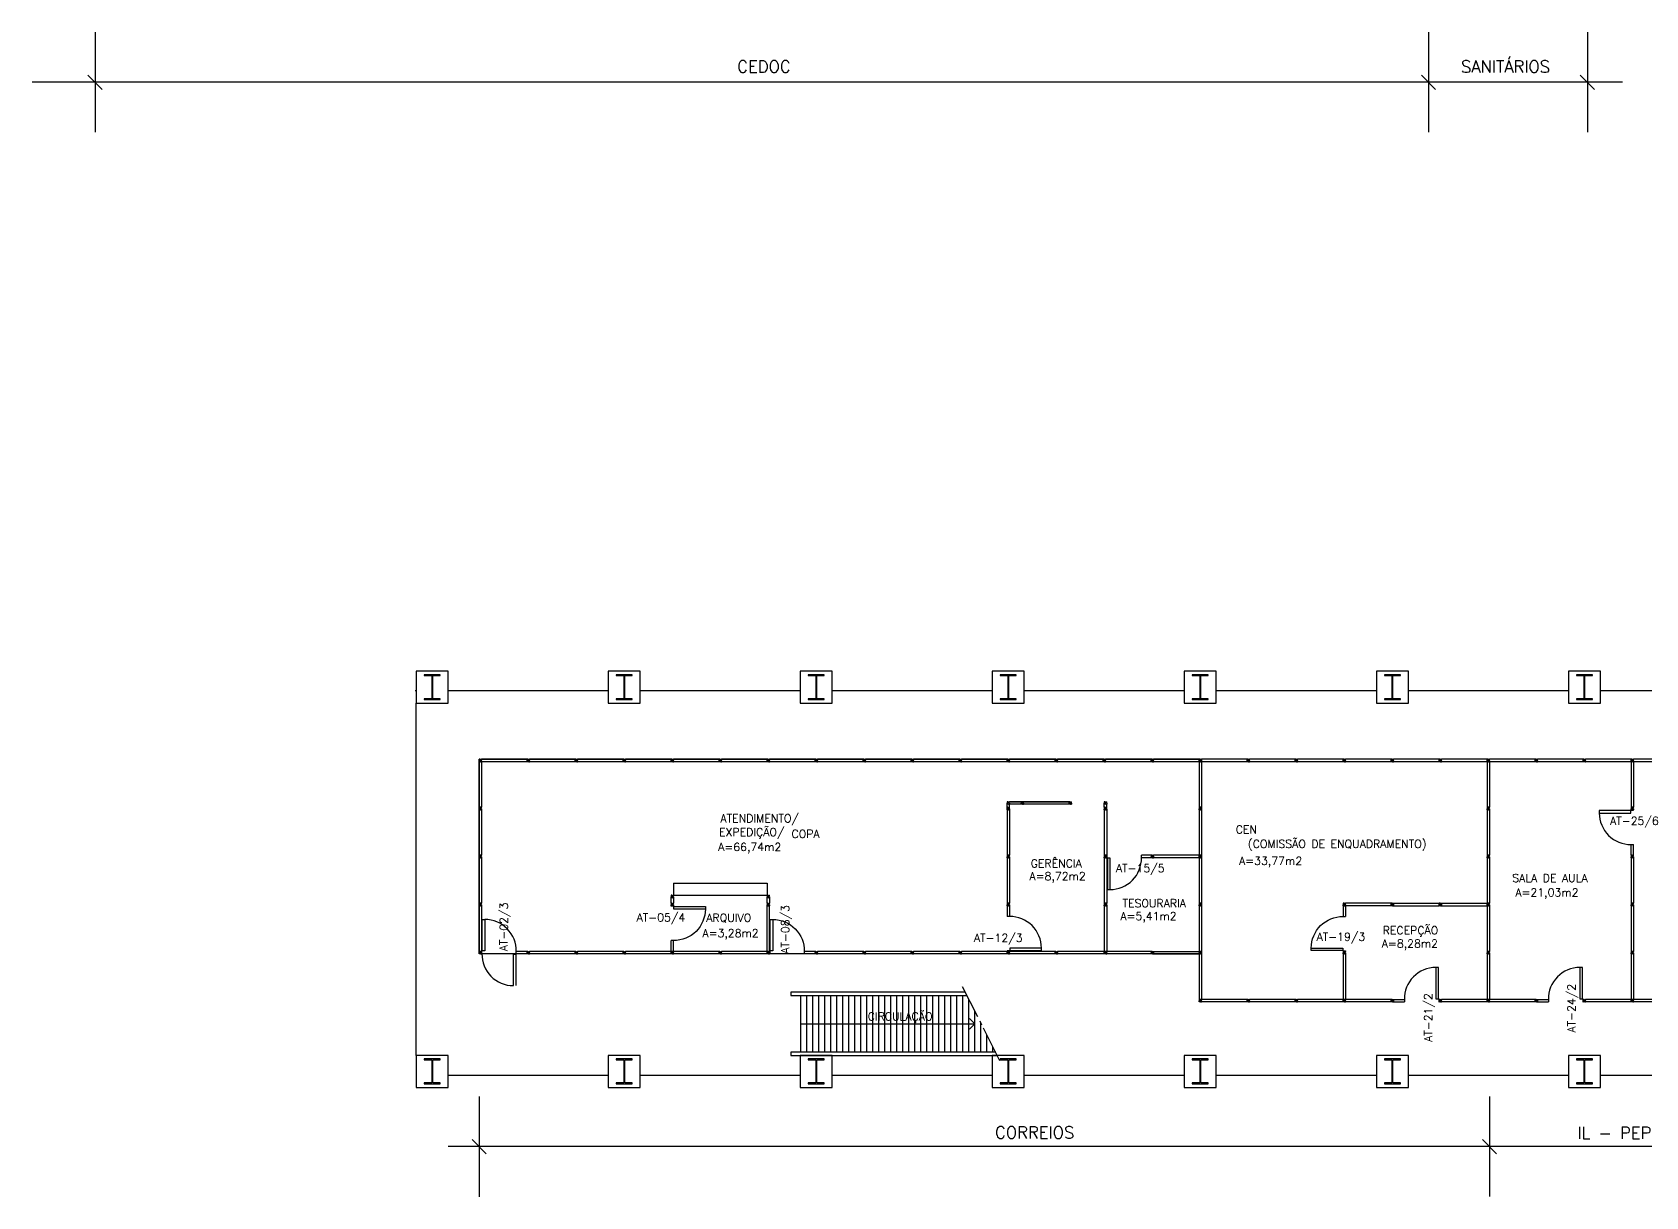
# Model space of a CAD drawing. Extents: x -34 to 79, y -30 to 41.
# Drawn here: x -33.97 to 6.37, y -29.62 to -0.52 of the extents above; entities that cross this region are included whole.
import ezdxf
from ezdxf.enums import TextEntityAlignment as Align

# ---------------------------------------------------------------- set-up
doc = ezdxf.new("R2010")
doc.units = 0
doc.header["$MEASUREMENT"] = 0
doc.layers.get('0').update_dxf_attribs({"color": 2, "linetype": 'CONTINUOUS'})
for name, color, linetype in [('2', 2, 'CONTINUOUS'), ('AREA', 2, 'CONTINUOUS'), ('DIV', 2, 'CONTINUOUS'), ('ENDEREÇO', 2, 'CONTINUOUS'), ('ESTR', 2, 'CONTINUOUS'), ('PROJ', 1, 'CONTINUOUS'), ('TEXTO', 2, 'CONTINUOUS')]:
    doc.layers.add(name, color=color, linetype=linetype)
doc.styles.add('UNB-100', font='simplex.shx', dxfattribs={"height": 0.2})

# ---------------------------------------------------------------- blocks, each defined once
blk = doc.blocks.new('DIV12')
for p, q in [((-0.0051, 0), (0.0051, 0)), ((0, -0.0051), (0, 0.0051)), ((0.0205, -0.004), (0.0205, 0.004)), ((0.0215, -0.004), (0.0215, 0.004)), ((0.0225, 0.006), (0.029, 0.006)), ((0.0225, 0.005), (0.028, 0.005)), ((0.029, 0.004), (0.029, -0.004)), ((0.03, 0.03), (0.03, -0.03)), ((0.03, 0.03), (1.17, 0.03)), ((0.03, 0.009), (0.03, 0.027)), ((0.03, 0.005), (0.03, -0.005)), ((1.17, 0.03), (1.17, -0.03)), ((1.17, 0.005), (1.17, -0.005)), ((1.1775, 0.006), (1.171, 0.006)), ((1.171, 0.004), (1.171, -0.004)), ((1.1775, 0.005), (1.172, 0.005)), ((1.1785, -0.004), (1.1785, 0.004)), ((1.1795, -0.004), (1.1795, 0.004)), ((1.2051, 0), (1.1949, 0)), ((1.1949, 0), (1.2051, 0)), ((1.2, -0.0051), (1.2, 0.0051)), ((0.0225, -0.005), (0.028, -0.005)), ((0.0225, -0.006), (0.029, -0.006)), ((0.03, -0.009), (0.03, -0.027)), ((0.03, -0.03), (0.03, -0.009)), ((0.03, -0.03), (1.17, -0.03)), ((1.1775, -0.006), (1.171, -0.006)), ((1.1775, -0.005), (1.172, -0.005))]:
    blk.add_line(p, q)
for centre, radius, start, end in [((0.0225, 0.004), 0.002, 90, 180), ((0.0225, 0.004), 0.001, 90, 180), ((0.028, 0.004), 0.001, 0, 90), ((0.029, 0.005), 0.001, 0, 90), ((1.171, 0.005), 0.001, 90, 180), ((1.172, 0.004), 0.001, 90, 180), ((1.1775, 0.004), 0.002, 360, 90), ((1.1775, 0.004), 0.001, 0, 90), ((0.0225, -0.004), 0.002, 180, 270), ((0.0225, -0.004), 0.001, 180, 270), ((0.028, -0.004), 0.001, 270, 0), ((0.029, -0.005), 0.001, 270, 0), ((1.171, -0.005), 0.001, 180, 270), ((1.172, -0.004), 0.001, 180, 270), ((1.1775, -0.004), 0.002, 270, 360), ((1.1775, -0.004), 0.001, 270, 0)]:
    blk.add_arc(centre, radius, start, end)
blk = doc.blocks.new('MTT')
for p, q in [((-0.008, 0.03), (-0.03, 0.03)), ((-0.03, 0.006), (-0.03, 0.03)), ((-0.0205, 0.006), (-0.03, 0.006)), ((-0.0205, 0.006), (-0.0205, -0.006)), ((-0.008, 0.02), (-0.008, 0.03)), ((0.008, 0.02), (-0.008, 0.02)), ((0.0051, 0), (-0.0051, 0)), ((0, 0.0051), (0, -0.0051)), ((0.008, 0.03), (0.008, 0.02)), ((0.008, 0.03), (0.03, 0.03)), ((0.0205, 0.006), (0.0205, -0.006)), ((0.0205, 0.006), (0.03, 0.006)), ((0.03, 0.03), (0.03, 0.006)), ((-0.03, -0.006), (-0.03, -0.03)), ((-0.0205, -0.006), (-0.03, -0.006)), ((-0.008, -0.03), (-0.03, -0.03)), ((0.008, -0.02), (-0.008, -0.02)), ((-0.008, -0.03), (-0.008, -0.02)), ((0.008, -0.03), (0.008, -0.02)), ((0.008, -0.03), (0.03, -0.03)), ((0.0205, -0.006), (0.03, -0.006)), ((0.03, -0.03), (0.03, -0.006))]:
    blk.add_line(p, q)
blk = doc.blocks.new('ESC')
for p, q in [((-4.037, 0.962), (-3.658, 1.712)), ((-3.813, 0.077), (-3.813, 1.405)), ((0.637, 1.5), (-3.765, 1.5)), ((-3.726, 1.577), (0.637, 1.577)), ((-3.663, 0.077), (-3.663, 1.5)), ((-3.513, 0.077), (-3.513, 1.5)), ((-3.363, 0.077), (-3.363, 1.5)), ((-3.213, 0.077), (-3.213, 1.5)), ((-3.063, 0.077), (-3.063, 1.5)), ((-2.913, 0.077), (-2.913, 1.5)), ((-2.763, 0.077), (-2.763, 1.5)), ((-2.613, 0.077), (-2.613, 1.5)), ((-2.463, 0.077), (-2.463, 1.5)), ((-2.313, 0.077), (-2.313, 1.5)), ((-2.163, 0.077), (-2.163, 1.5)), ((-2.013, 0.077), (-2.013, 1.5)), ((-1.863, 0.077), (-1.863, 1.5)), ((-1.713, 0.077), (-1.713, 1.5)), ((-1.563, 0.077), (-1.563, 1.5)), ((-1.413, 0.077), (-1.413, 1.5)), ((-1.263, 0.077), (-1.263, 1.5)), ((-1.113, 0.077), (-1.113, 1.5)), ((-0.963, 0.077), (-0.963, 1.5)), ((-0.813, 0.077), (-0.813, 1.5)), ((-0.663, 0.077), (-0.663, 1.5)), ((-0.513, 0.077), (-0.513, 1.5)), ((-0.363, 0.077), (-0.363, 1.5)), ((-0.213, 0.077), (-0.213, 1.5)), ((-0.063, 0.077), (-0.063, 1.5)), ((0.087, 0.077), (0.087, 1.5)), ((0.237, 0.077), (0.237, 1.5)), ((0.387, 0.077), (0.387, 1.5)), ((0.637, 1.577), (0.637, 1.5)), ((-4.14, 0.758), (-4.093, 0.851)), ((-4.113, 0.077), (-4.113, 0.811)), ((-3.963, 0.077), (-3.963, 1.108)), ((-4.592, -0.137), (-4.178, 0.682)), ((-4.263, 0.077), (-4.263, 0.514)), ((0.637, 0), (-4.523, 0)), ((-4.484, 0.077), (0.637, 0.077)), ((-4.413, 0.077), (-4.413, 0.217)), ((0.637, 0.077), (0.637, 0))]:
    blk.add_line(p, q)
blk = doc.blocks.new('PD12')
for p, q in [((-0.05, 0.827), (-0.113, 0.827)), ((-0.113, 0.827), (-0.113, 0.04)), ((-0.05, 0.04), (-0.05, 0.827)), ((-1.205, 0), (-1.195, 0)), ((-1.2, -0.005), (-1.2, 0.005)), ((-1.17, 0.03), (-1.17, -0.03)), ((-1.17, 0.03), (-0.9, 0.03)), ((-1.17, 0.009), (-1.17, 0.027)), ((-0.9, 0.03), (-0.9, -0.03)), ((-0.113, 0.04), (-0.05, 0.04)), ((-0.04, 0.03), (-0.04, -0.03)), ((-0.04, 0.03), (-0.03, 0.03)), ((-0.03, 0.03), (-0.03, -0.03)), ((0.005, 0), (-0.005, 0)), ((-0.005, 0), (0.005, 0)), ((0, -0.005), (0, 0.005)), ((-1.17, -0.009), (-1.17, -0.027)), ((-1.17, -0.03), (-1.17, -0.009)), ((-1.17, -0.03), (-0.9, -0.03)), ((-0.04, -0.03), (-0.03, -0.03))]:
    blk.add_line(p, q)
blk.add_arc((-0.113, 0.04), 0.787, 90, 180.7004)

msp = doc.modelspace()

# ---------------------------------------------------------------- linework, layer by layer
at = {"linetype": 'ByBlock'}
msp.add_line((5.787, -1.771), (-33.966, -1.771), dxfattribs=at)
for p, q in [((-7.986, -19.81), (-7.986, -19.75)), ((-8.021, -19.78), (-8.011, -19.78)), ((-8.011, -19.78), (-8.021, -19.78)), ((-8.016, -19.775), (-8.016, -19.785)), ((-22.716, -22.693), (-22.653, -22.693)), ((-22.716, -23.48), (-22.716, -22.693)), ((-22.653, -22.693), (-22.653, -23.48)), ((-22.771, -23.52), (-22.761, -23.52)), ((-22.761, -23.52), (-22.771, -23.52)), ((-22.766, -23.515), (-22.766, -23.525)), ((-22.736, -23.55), (-22.736, -23.49)), ((-22.726, -23.49), (-22.736, -23.49)), ((-22.726, -23.55), (-22.736, -23.55)), ((-22.726, -23.55), (-22.726, -23.49)), ((-22.653, -23.48), (-22.716, -23.48)), ((-21.939, -24.347), (-21.939, -23.56)), ((-21.939, -23.56), (-21.876, -23.56)), ((-21.876, -23.56), (-21.876, -24.347)), ((-21.596, -23.49), (-21.866, -23.49)), ((-21.866, -23.55), (-21.866, -23.49)), ((-21.596, -23.55), (-21.866, -23.55)), ((-21.596, -23.55), (-21.596, -23.49)), ((-21.596, -23.49), (-21.596, -23.511)), ((-21.596, -23.511), (-21.596, -23.493)), ((-21.596, -23.529), (-21.596, -23.547)), ((-21.561, -23.52), (-21.571, -23.52)), ((-21.566, -23.515), (-21.566, -23.525)), ((-8.345, -23.516), (-8.345, -23.524)), ((-8.344, -23.516), (-8.344, -23.524)), ((-8.343, -23.514), (-8.337, -23.514)), ((-8.343, -23.515), (-8.338, -23.515)), ((-8.343, -23.525), (-8.338, -23.525)), ((-8.343, -23.526), (-8.337, -23.526)), ((-8.337, -23.524), (-8.337, -23.516)), ((-8.336, -23.55), (-8.336, -23.49)), ((-7.166, -23.49), (-8.336, -23.49)), ((-8.336, -23.525), (-8.336, -23.515)), ((-8.336, -23.515), (-8.336, -23.525)), ((-7.166, -23.55), (-8.336, -23.55)), ((-7.166, -23.55), (-7.166, -23.49)), ((-7.166, -23.49), (-7.166, -23.511)), ((-7.166, -23.511), (-7.166, -23.493)), ((-7.166, -23.525), (-7.166, -23.515)), ((-7.166, -23.529), (-7.166, -23.547)), ((-7.158, -23.514), (-7.165, -23.514)), ((-7.165, -23.524), (-7.165, -23.516)), ((-7.158, -23.526), (-7.165, -23.526)), ((-7.158, -23.515), (-7.164, -23.515)), ((-7.158, -23.525), (-7.164, -23.525)), ((-7.157, -23.516), (-7.157, -23.524)), ((-7.156, -23.516), (-7.156, -23.524)), ((-7.131, -23.52), (-7.141, -23.52)), ((-7.136, -23.515), (-7.136, -23.525))]:
    msp.add_line(p, q)
for centre, radius, start, end in [((-22.653, -23.48), 0.787, 359.2996, 90), ((-21.939, -23.56), 0.787, 179.2996, 270), ((-8.343, -23.516), 0.002, 90, 180), ((-8.343, -23.524), 0.002, 180, 270), ((-8.343, -23.516), 0.001, 90, 180), ((-8.343, -23.524), 0.001, 180, 270), ((-8.338, -23.516), 0.001, 360, 90), ((-8.338, -23.524), 0.001, 270, 360), ((-8.337, -23.515), 0.001, 360, 90), ((-8.337, -23.525), 0.001, 270, 360), ((-7.165, -23.515), 0.001, 90, 180), ((-7.165, -23.525), 0.001, 180, 270), ((-7.164, -23.516), 0.001, 90, 180), ((-7.164, -23.524), 0.001, 180, 270), ((-7.158, -23.516), 0.002, 0, 90), ((-7.158, -23.516), 0.001, 0, 90), ((-7.158, -23.524), 0.001, 270, 0), ((-7.158, -23.524), 0.002, 270, 0)]:
    msp.add_arc(centre, radius, start, end)
at = {"layer": '2'}
for p, q in [((-17.936, -21.79), (-15.596, -21.79)), ((-17.936, -21.79), (-17.936, -22.09)), ((-17.936, -22.09), (-15.596, -22.09)), ((-15.596, -21.79), (-15.596, -22.09))]:
    msp.add_line(p, q, dxfattribs=at)
msp.add_lwpolyline([(-22.796, -18.69), (-4.736, -18.69), (-4.736, -23.55), (-22.796, -23.55)], close=True, dxfattribs=at)
at = {"layer": 'DIV'}
for p, q in [((-32.396, -0.521), (-32.396, -3.021)), ((0.939, -0.521), (0.939, -3.021)), ((4.909, -0.521), (4.909, -3.021)), ((-9.589, -19.75), (-7.986, -19.75)), ((-9.193, -19.75), (-9.536, -19.75)), ((-9.596, -19.95), (-9.596, -19.81)), ((-9.193, -19.81), (-9.536, -19.81)), ((-9.536, -19.95), (-9.536, -19.81)), ((-7.166, -19.89), (-7.166, -19.811)), ((-7.106, -19.89), (-7.106, -19.811)), ((-17.996, -22.29), (-17.996, -22.15)), ((-17.936, -22.15), (-17.936, -22.29)), ((-15.596, -22.29), (-15.596, -22.15)), ((-15.536, -22.15), (-15.536, -22.29)), ((-5.936, -23.49), (-4.796, -23.49)), ((-5.936, -23.55), (-4.796, -23.55)), ((-22.796, -27.121), (-22.796, -29.623)), ((2.464, -27.121), (2.464, -29.621)), ((10.434, -28.371), (-23.566, -28.371))]:
    msp.add_line(p, q, dxfattribs=at)
at = {"layer": 'ESTR'}
for points in [[(-24.166, -16.6), (-23.976, -16.6), (-23.976, -17.18), (-24.166, -17.18), (-24.166, -17.2), (-23.766, -17.2), (-23.766, -17.18), (-23.956, -17.18), (-23.956, -16.6), (-23.766, -16.6), (-23.766, -16.58), (-24.166, -16.58)], [(-19.366, -16.6), (-19.176, -16.6), (-19.176, -17.18), (-19.366, -17.18), (-19.366, -17.2), (-18.966, -17.2), (-18.966, -17.18), (-19.156, -17.18), (-19.156, -16.6), (-18.966, -16.6), (-18.966, -16.58), (-19.366, -16.58)], [(-14.566, -16.6), (-14.376, -16.6), (-14.376, -17.18), (-14.566, -17.18), (-14.566, -17.2), (-14.166, -17.2), (-14.166, -17.18), (-14.356, -17.18), (-14.356, -16.6), (-14.166, -16.6), (-14.166, -16.58), (-14.566, -16.58)], [(-9.766, -16.6), (-9.576, -16.6), (-9.576, -17.18), (-9.766, -17.18), (-9.766, -17.2), (-9.366, -17.2), (-9.366, -17.18), (-9.556, -17.18), (-9.556, -16.6), (-9.366, -16.6), (-9.366, -16.58), (-9.766, -16.58)], [(-4.966, -16.6), (-4.776, -16.6), (-4.776, -17.18), (-4.966, -17.18), (-4.966, -17.2), (-4.566, -17.2), (-4.566, -17.18), (-4.756, -17.18), (-4.756, -16.6), (-4.566, -16.6), (-4.566, -16.58), (-4.966, -16.58)], [(-0.166, -16.6), (0.024, -16.6), (0.024, -17.18), (-0.166, -17.18), (-0.166, -17.2), (0.234, -17.2), (0.234, -17.18), (0.044, -17.18), (0.044, -16.6), (0.234, -16.6), (0.234, -16.58), (-0.166, -16.58)], [(4.634, -16.6), (4.824, -16.6), (4.824, -17.18), (4.634, -17.18), (4.634, -17.2), (5.034, -17.2), (5.034, -17.18), (4.844, -17.18), (4.844, -16.6), (5.034, -16.6), (5.034, -16.58), (4.634, -16.58)], [(-24.166, -26.2), (-23.976, -26.2), (-23.976, -26.78), (-24.166, -26.78), (-24.166, -26.8), (-23.766, -26.8), (-23.766, -26.78), (-23.956, -26.78), (-23.956, -26.2), (-23.766, -26.2), (-23.766, -26.18), (-24.166, -26.18)], [(-19.366, -26.2), (-19.176, -26.2), (-19.176, -26.78), (-19.366, -26.78), (-19.366, -26.8), (-18.966, -26.8), (-18.966, -26.78), (-19.156, -26.78), (-19.156, -26.2), (-18.966, -26.2), (-18.966, -26.18), (-19.366, -26.18)], [(-14.566, -26.2), (-14.376, -26.2), (-14.376, -26.78), (-14.566, -26.78), (-14.566, -26.8), (-14.166, -26.8), (-14.166, -26.78), (-14.356, -26.78), (-14.356, -26.2), (-14.166, -26.2), (-14.166, -26.18), (-14.566, -26.18)], [(-9.766, -26.2), (-9.576, -26.2), (-9.576, -26.78), (-9.766, -26.78), (-9.766, -26.8), (-9.366, -26.8), (-9.366, -26.78), (-9.556, -26.78), (-9.556, -26.2), (-9.366, -26.2), (-9.366, -26.18), (-9.766, -26.18)], [(-4.966, -26.2), (-4.776, -26.2), (-4.776, -26.78), (-4.966, -26.78), (-4.966, -26.8), (-4.566, -26.8), (-4.566, -26.78), (-4.756, -26.78), (-4.756, -26.2), (-4.566, -26.2), (-4.566, -26.18), (-4.966, -26.18)], [(-0.166, -26.2), (0.024, -26.2), (0.024, -26.78), (-0.166, -26.78), (-0.166, -26.8), (0.234, -26.8), (0.234, -26.78), (0.044, -26.78), (0.044, -26.2), (0.234, -26.2), (0.234, -26.18), (-0.166, -26.18)], [(4.634, -26.2), (4.824, -26.2), (4.824, -26.78), (4.634, -26.78), (4.634, -26.8), (5.034, -26.8), (5.034, -26.78), (4.844, -26.78), (4.844, -26.2), (5.034, -26.2), (5.034, -26.18), (4.634, -26.18)]]:
    msp.add_lwpolyline(points, close=True, dxfattribs=at)
at = {"layer": 'PROJ'}
for p, q in [((-24.366, -16.49), (-24.366, -17.29)), ((-23.566, -16.49), (-24.366, -16.49)), ((-23.566, -17.29), (-23.566, -16.49)), ((-19.566, -16.49), (-19.566, -17.29)), ((-18.766, -16.49), (-19.566, -16.49)), ((-18.766, -17.29), (-18.766, -16.49)), ((-14.766, -16.49), (-14.766, -17.29)), ((-13.966, -16.49), (-14.766, -16.49)), ((-13.966, -17.29), (-13.966, -16.49)), ((-9.966, -16.49), (-9.966, -17.29)), ((-9.166, -16.49), (-9.966, -16.49)), ((-9.166, -17.29), (-9.166, -16.49)), ((-5.166, -16.49), (-5.166, -17.29)), ((-4.366, -16.49), (-5.166, -16.49)), ((-4.366, -17.29), (-4.366, -16.49)), ((-0.366, -16.49), (-0.366, -17.29)), ((0.434, -16.49), (-0.366, -16.49)), ((0.434, -17.29), (0.434, -16.49)), ((4.434, -16.49), (4.434, -17.29)), ((5.234, -16.49), (4.434, -16.49)), ((5.234, -17.29), (5.234, -16.49)), ((-24.396, -16.969), (-24.366, -16.969)), ((-24.366, -17.29), (-23.566, -17.29)), ((-24.366, -26.09), (-24.366, -17.29)), ((-23.566, -16.969), (-19.566, -16.969)), ((-19.566, -17.29), (-18.766, -17.29)), ((-18.766, -16.969), (-14.766, -16.969)), ((-14.766, -17.29), (-13.966, -17.29)), ((-13.966, -16.969), (-9.966, -16.969)), ((-9.966, -17.29), (-9.166, -17.29)), ((-9.166, -16.969), (-5.166, -16.969)), ((-5.166, -17.29), (-4.366, -17.29)), ((-4.366, -16.969), (-0.366, -16.969)), ((-0.366, -17.29), (0.434, -17.29)), ((0.434, -16.969), (4.434, -16.969)), ((4.434, -17.29), (5.234, -17.29)), ((5.234, -16.97), (9.234, -16.97)), ((-14.753, -25.301), (-10.403, -25.302)), ((-10.403, -25.302), (-10.533, -25.172)), ((-10.403, -25.302), (-10.533, -25.432)), ((-23.566, -26.09), (-24.366, -26.09)), ((-24.366, -26.09), (-24.366, -26.89)), ((-23.566, -26.89), (-23.566, -26.09)), ((-19.566, -26.09), (-19.566, -26.89)), ((-18.766, -26.09), (-19.566, -26.09)), ((-18.766, -26.89), (-18.766, -26.09)), ((-14.766, -26.09), (-14.766, -26.89)), ((-13.966, -26.09), (-14.766, -26.09)), ((-13.966, -26.89), (-13.966, -26.09)), ((-9.966, -26.09), (-9.966, -26.89)), ((-9.166, -26.09), (-9.966, -26.09)), ((-9.166, -26.89), (-9.166, -26.09)), ((-5.166, -26.09), (-5.166, -26.89)), ((-4.366, -26.09), (-5.166, -26.09)), ((-4.366, -26.89), (-4.366, -26.09)), ((-0.366, -26.09), (-0.366, -26.89)), ((0.434, -26.09), (-0.366, -26.09)), ((0.434, -26.89), (0.434, -26.09)), ((4.434, -26.09), (4.434, -26.89)), ((5.234, -26.09), (4.434, -26.09)), ((5.234, -26.89), (5.234, -26.09)), ((-19.566, -26.59), (-23.566, -26.59)), ((-14.766, -26.59), (-18.766, -26.59)), ((-9.966, -26.59), (-13.966, -26.59)), ((-5.166, -26.59), (-9.166, -26.59)), ((-0.366, -26.59), (-4.366, -26.59)), ((4.434, -26.59), (0.434, -26.59)), ((9.234, -26.59), (5.234, -26.59)), ((-24.366, -26.89), (-23.566, -26.89)), ((-19.566, -26.89), (-18.766, -26.89)), ((-14.766, -26.89), (-13.966, -26.89)), ((-9.966, -26.89), (-9.166, -26.89)), ((-5.166, -26.89), (-4.366, -26.89)), ((-0.366, -26.89), (0.434, -26.89)), ((4.434, -26.89), (5.234, -26.89))]:
    msp.add_line(p, q, dxfattribs=at)
at = {"layer": 'TEXTO'}
for p, q in [((-32.573, -1.595), (-32.219, -1.949)), ((0.762, -1.595), (1.116, -1.949)), ((4.732, -1.595), (5.086, -1.949)), ((-22.973, -28.195), (-22.619, -28.549)), ((2.287, -28.195), (2.641, -28.549))]:
    msp.add_line(p, q, dxfattribs=at)

# ---------------------------------------------------------------- block references
at = {"layer": 'DIV'}
for name, p, rotation in [('MTT', (-22.766, -18.72), 180), ('DIV12', (-22.766, -18.72), 270), ('DIV12', (-21.566, -18.72), 180), ('MTT', (-21.566, -18.72), 180), ('DIV12', (-20.366, -18.72), 180), ('MTT', (-20.366, -18.72), 180), ('DIV12', (-19.166, -18.72), 180), ('MTT', (-19.166, -18.72), 180), ('DIV12', (-17.966, -18.72), 180), ('MTT', (-17.966, -18.72), 180), ('DIV12', (-16.766, -18.72), 180), ('MTT', (-16.766, -18.72), 180), ('DIV12', (-15.566, -18.72), 180), ('MTT', (-15.566, -18.72), 180), ('DIV12', (-14.366, -18.72), 180), ('MTT', (-14.366, -18.72), 180), ('DIV12', (-13.166, -18.72), 180), ('MTT', (-13.166, -18.72), 180), ('DIV12', (-11.966, -18.72), 180), ('MTT', (-11.966, -18.72), 180), ('DIV12', (-10.766, -18.72), 180), ('MTT', (-10.766, -18.72), 180), ('DIV12', (-9.566, -18.72), 180), ('MTT', (-9.566, -18.72), 180), ('DIV12', (-8.366, -18.72), 180), ('MTT', (-8.366, -18.72), 180), ('DIV12', (-7.166, -18.72), 180), ('MTT', (-7.166, -18.72), 180), ('DIV12', (-5.966, -18.72), 180), ('MTT', (-5.966, -18.72), 180), ('DIV12', (-4.766, -18.72), 180), ('MTT', (-4.766, -18.72), 180), ('DIV12', (-4.766, -18.72), 270), ('DIV12', (-3.566, -18.72), 180), ('MTT', (-3.566, -18.72), 180), ('DIV12', (-2.366, -18.72), 180), ('MTT', (-2.366, -18.72), 180), ('DIV12', (-1.166, -18.72), 180), ('MTT', (-1.166, -18.72), 180), ('DIV12', (0.034, -18.72), 180), ('MTT', (0.034, -18.72), 180), ('DIV12', (1.234, -18.72), 180), ('MTT', (1.234, -18.72), 180), ('DIV12', (2.434, -18.72), 180), ('MTT', (2.434, -18.72), 180), ('DIV12', (2.434, -18.72), 270), ('DIV12', (3.634, -18.72), 180), ('MTT', (3.634, -18.72), 180), ('DIV12', (4.834, -18.72), 180), ('MTT', (4.834, -18.72), 180), ('DIV12', (6.034, -18.72), 180), ('MTT', (6.034, -18.72), 180), ('DIV12', (6.034, -18.72), 270), ('DIV12', (7.234, -18.72), 180), ('MTT', (-9.566, -19.78), 180), ('MTT', (-9.216, -19.78), 180), ('DIV12', (-8.016, -19.78), 180), ('MTT', (-8.016, -19.78), 180), ('MTT', (-7.136, -19.781), 180), ('MTT', (-22.766, -19.92), 180), ('DIV12', (-22.766, -19.92), 270), ('MTT', (-9.566, -19.92), 180), ('DIV12', (-9.566, -19.92), 270), ('MTT', (-7.136, -19.92), 180), ('DIV12', (-7.136, -19.92), 270), ('MTT', (-4.766, -19.92), 180), ('DIV12', (-4.766, -19.92), 270), ('MTT', (2.434, -19.92), 180), ('DIV12', (2.434, -19.92), 270), ('PD12', (6.034, -19.92), 90), ('MTT', (6.034, -19.92), 180), ('MTT', (-22.766, -21.12), 180), ('DIV12', (-22.766, -21.12), 270), ('MTT', (-9.566, -21.12), 180), ('DIV12', (-9.566, -21.12), 270), ('MTT', (-7.136, -21.12), 180), ('DIV12', (-7.136, -21.12), 270), ('PD12', (-7.136, -21.12), 180), ('MTT', (-5.966, -21.12), 180), ('DIV12', (-4.766, -21.12), 180), ('MTT', (-4.766, -21.12), 180), ('DIV12', (-4.766, -21.12), 270), ('MTT', (2.434, -21.12), 180), ('DIV12', (2.434, -21.12), 270), ('MTT', (6.034, -21.12), 180), ('DIV12', (6.034, -21.12), 270), ('MTT', (-17.966, -22.12), 180), ('MTT', (-15.566, -22.12), 180), ('MTT', (-22.766, -22.32), 180), ('DIV12', (-22.766, -22.32), 270), ('MTT', (-17.966, -22.32), 180), ('MTT', (-15.566, -22.32), 180), ('DIV12', (-15.566, -23.52), 90), ('MTT', (-9.566, -22.32), 180), ('PD12', (-9.566, -23.52), 270), ('MTT', (-7.136, -22.32), 180), ('DIV12', (-7.136, -22.32), 270), ('MTT', (-4.766, -22.32), 180), ('DIV12', (-4.766, -22.32), 270), ('MTT', (-1.166, -22.32), 180), ('DIV12', (0.034, -22.32), 180), ('MTT', (1.234, -22.32), 180), ('MTT', (2.434, -22.32), 180), ('DIV12', (2.434, -22.32), 270), ('MTT', (6.034, -22.32), 180), ('DIV12', (6.034, -22.32), 270), ('MTT', (-22.766, -23.52), 180), ('MTT', (-21.566, -23.52), 180), ('DIV12', (-20.366, -23.52), 180), ('MTT', (-20.366, -23.52), 180), ('DIV12', (-19.166, -23.52), 180), ('MTT', (-19.166, -23.52), 180), ('DIV12', (-17.966, -23.52), 180), ('MTT', (-17.966, -23.52), 180), ('DIV12', (-16.766, -23.52), 180), ('MTT', (-16.766, -23.52), 180), ('MTT', (-16.766, -23.52), 180), ('DIV12', (-15.566, -23.52), 180), ('MTT', (-15.566, -23.52), 180), ('MTT', (-14.366, -23.52), 180), ('DIV12', (-13.166, -23.52), 180), ('MTT', (-13.166, -23.52), 180), ('DIV12', (-11.966, -23.52), 180), ('MTT', (-11.966, -23.52), 180), ('DIV12', (-10.766, -23.52), 180), ('MTT', (-10.766, -23.52), 180), ('MTT', (-10.766, -23.52), 180), ('DIV12', (-9.566, -23.52), 180), ('MTT', (-9.566, -23.52), 180), ('DIV12', (-8.366, -23.52), 180), ('MTT', (-8.366, -23.52), 180), ('MTT', (-7.136, -23.52), 180), ('DIV12', (-5.936, -23.52), 180), ('MTT', (-5.966, -23.52), 180), ('MTT', (-4.766, -23.52), 180), ('DIV12', (-4.766, -23.52), 270), ('MTT', (-1.166, -23.52), 180), ('DIV12', (-1.166, -23.52), 270), ('MTT', (2.434, -23.52), 180), ('DIV12', (2.434, -23.52), 270), ('MTT', (6.034, -23.52), 180), ('DIV12', (6.034, -23.52), 270), ('MTT', (-4.766, -24.72), 180), ('DIV12', (-3.566, -24.72), 180), ('MTT', (-3.566, -24.72), 180), ('DIV12', (-2.366, -24.72), 180), ('MTT', (-2.366, -24.72), 180), ('DIV12', (-1.166, -24.72), 180), ('MTT', (-1.166, -24.72), 180), ('DIV12', (0.034, -24.72), 180), ('MTT', (0.034, -24.72), 180), ('MTT', (1.234, -24.72), 180), ('DIV12', (2.434, -24.72), 180), ('MTT', (2.434, -24.72), 180), ('DIV12', (3.634, -24.72), 180), ('MTT', (3.634, -24.72), 180), ('MTT', (4.834, -24.72), 180), ('DIV12', (6.034, -24.72), 180), ('MTT', (6.034, -24.72), 180), ('DIV12', (7.234, -24.72), 180)]:
    msp.add_blockref(name, p, dxfattribs=dict(at, rotation=rotation))
at = {"layer": 'DIV', "xscale": -1}
for name, p, rotation in [('PD12', (-17.966, -22.32), 270), ('PD12', (-1.166, -23.52), 90), ('MTT', (0.034, -22.32), 180), ('DIV12', (0.034, -22.32), 180), ('DIV12', (1.234, -22.32), 180)]:
    msp.add_blockref(name, p, dxfattribs=dict(at, rotation=rotation))
msp.add_blockref('PD12', (-15.566, -23.52), dxfattribs=at)
at = {"layer": 'DIV'}
for p in [(1.234, -24.72), (4.834, -24.72)]:
    msp.add_blockref('PD12', p, dxfattribs=at)
at = {"layer": 'PROJ', "xscale": -1}
msp.add_blockref('ESC', (-14.366, -26.09), dxfattribs=at)

# ---------------------------------------------------------------- texts
at = {"layer": 'AREA', "style": 'UNB-100'}
for s, p in [('A=66,74m2', (-16.03, -20.982)), ('A=33,77m2', (-3.009, -21.328)), ('A=8,72m2', (-8.334, -21.713)), ('A=21,03m2', (3.899, -22.117)), ('A=5,41m2', (-6.062, -22.709)), ('A=3,28m2', (-16.509, -23.135)), ('A=8,28m2', (0.473, -23.396))]:
    msp.add_text(s, height=0.2, dxfattribs=at).set_placement(p, align=Align.CENTER)
at = {"layer": 'ENDEREÇO', "style": 'UNB-100'}
for s, rotation, p in [('AT-25/6', 360, (5.477, -20.33)), ('AT-02/3', 89.5165, (-22.085, -23.49)), ('AT-05/4', 360, (-18.858, -22.743)), ('AT-08/3', 90, (-15.042, -23.55)), ('AT-12/3', 360, (-10.425, -23.254)), ('AT-21/2', 90, (1.031, -25.754)), ('AT-24/2', 90, (4.61, -25.52))]:
    msp.add_text(s, height=0.2, rotation=rotation, dxfattribs=at).set_placement(p)
at = {"layer": 'ENDEREÇO', "char_height": 0.2, "attachment_point": 1, "style": 'UNB-100'}
for s, insert, width in [('AT-15/5', (-6.876, -21.313), 1.13377), ('AT-19/3', (-1.859, -23.026), 1.72765)]:
    msp.add_mtext(s, dxfattribs=dict(at, insert=insert, width=width))
at = {"layer": 'TEXTO', "style": 'UNB-100'}
for s, p in [('ATENDIMENTO/', (-15.78, -20.266)), ('EXPEDIÇÃO/', (-15.978, -20.611)), ('COPA', (-14.634, -20.654)), ('CEN', (-3.615, -20.545)), ('(COMISSÃO DE ENQUADRAMENTO)', (-1.344, -20.905)), ('GERÊNCIA', (-8.367, -21.392)), ('SALA DE AULA', (3.975, -21.758)), ('ARQUIVO', (-16.554, -22.75)), ('TESOURARIA', (-5.918, -22.388)), ('RECEPÇÃO', (0.488, -23.065)), ('CIRCULAÇÃO', (-12.271, -25.216))]:
    msp.add_text(s, height=0.2, dxfattribs=at).set_placement(p, align=Align.CENTER)
at = {"layer": 'TEXTO', "linetype": 'ByBlock', "char_height": 0.3, "attachment_point": 5, "style": 'UNB-100'}
for s, insert in [('SANITÁRIOS', (2.864, -1.379)), ('CEDOC', (-15.675, -1.379)), ('CORREIOS', (-8.907, -28.016)), ('IL - PEPPFOL', (6.086, -28.03))]:
    msp.add_mtext(s, dxfattribs=dict(at, insert=insert))

doc.saveas('drawing.dxf')
